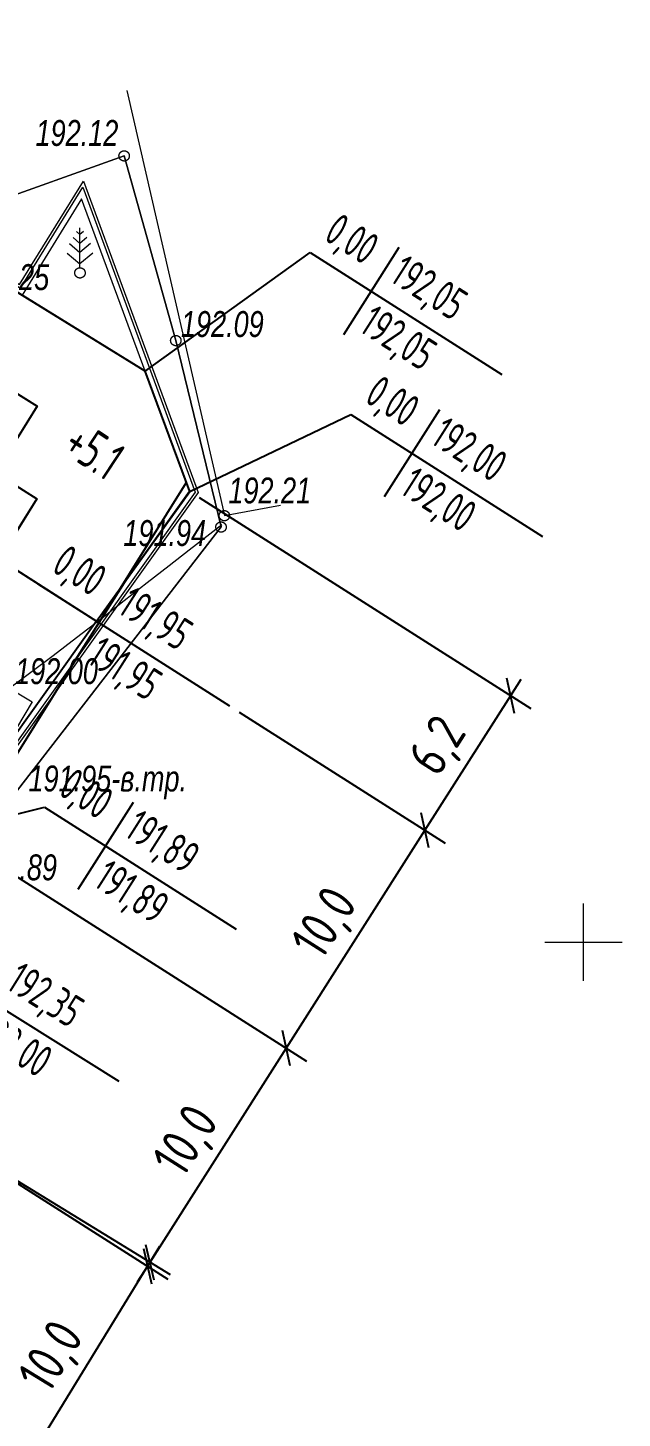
# Model space of a CAD drawing. Header units: millimetres. Extents: x -38151500 to -28914887, y -20564105 to -20349562.
# Drawn here: x -35164744 to -35141734, y -20529666 to -20475837 of the extents above; entities that cross this region are included whole.
import ezdxf
from ezdxf.xclip import XClip

# ---------------------------------------------------------------- set-up
doc = ezdxf.new("R2010")
doc.units = ezdxf.units.MM
doc.header["$MEASUREMENT"] = 0
doc.header["$XCLIPFRAME"] = 0
for name, color, linetype, lineweight in [('Новый_0-Тонкая_Ном._пера__7', 7, 'Continuous', 25), ('Новый_0_Ном._пера__7', 7, 'Continuous', 25), ('Новый_Defpoints_Ном._пера__7', 7, 'Continuous', 25), ('Новый_ГП-4 - План земляных масс_Ном._пера__250', 7, 'Continuous', 20), ('Новый_ГП_Ограждение_Ном._пера__152', 152, 'Continuous', 18), ('Новый_ГП_Сетка_земля_Ном._пера__7', 7, 'Continuous', 25), ('Новый_ГТ4-Карт. отметки_Ном._пера__1', 1, 'Continuous', 40), ('Новый_ГТ4-Карт. отметки_Ном._пера__5', 5, 'Continuous', 13), ('Новый_ГТ4-Карт. отметки_Ном._пера__7', 7, 'Continuous', 25), ('Новый_РАЗМЕРЫ_Ном._пера__7', 7, 'Continuous', 25), ('Чертеж_2_Новофедоровское_снт 28_07$0$tp_отметки_новые_Ном._пера__253', 252, 'Continuous', 18), ('Чертеж_2_Новый_ГП_Топография_Ном._пера__253', 252, 'Continuous', 18), ('Чертеж_2_Новый_Новофедоровское_снт 28_07$0$SETKA_Ном._пера__7', 7, 'Continuous', 18), ('Чертеж_2_Новый_Новофедоровское_снт 28_07$0$tp_Здания_Ном._пера__253', 252, 'Continuous', 18), ('Чертеж_2_Новый_Новофедоровское_снт 28_07$0$tp_Ограждения ДЕР_Ном._пера__253', 252, 'Continuous', 18), ('Чертеж_2_Новый_Новофедоровское_снт 28_07$0$tp_Ограждения мет_Ном._пера__253', 252, 'Continuous', 18), ('Чертеж_2_Новый_Новофедоровское_снт 28_07$0$tp_отметки_новые_Ном._пера__7', 7, 'Continuous', 18), ('Чертеж_2_Новый_Новофедоровское_снт 28_07$0$tp_растительность_Ном._пера__7', 7, 'Continuous', 18), ('Чертеж_2_Новый_Новофедоровское_снт 28_07$0$tp_рельеф_Ном._пера__253', 252, 'Continuous', 18)]:
    doc.layers.add(name, color=color, linetype=linetype, lineweight=lineweight)
doc.layers.add('Новый_РАЗМЕРЫ', color=7, linetype='Continuous')
doc.styles.add('РЎР“Р•РќР•Р\xa0РР\xa0_РЎРўРР›Р¬_1', font='arial.ttf', dxfattribs={"width": 0.75})
doc.styles.add('РЎР“Р•РќР•Р\xa0РР\xa0_РЎРўРР›Р¬_6', font='', dxfattribs={"width": 0.8})
doc.styles.add('РЎР“Р•РќР•Р\xa0РР\xa0_РЎРўРР›Р¬_7', font='')
doc.styles.get('РЎР“Р•РќР•Р\xa0РР\xa0_РЎРўРР›Р¬_6').set_extended_font_data('GOST_type_A')
doc.styles.get('РЎР“Р•РќР•Р\xa0РР\xa0_РЎРўРР›Р¬_7').set_extended_font_data('GOST_type_A')
doc.linetypes.add('Новофедоровское_снт 28_07$0$l474_2o', pattern='A,0,[3,РіРµРЅРїРїР»Р°РЅ 2025_06_18 dima РІР°СЂРёР°РЅС‚ 21.Shx,S=31.746032,R=0,X=0,Y=0],-5000,0', length=5000)
doc.linetypes.add('Новофедоровское_снт 28_07$0$З ДЕРЕВ', pattern='A,0,[2,РіРµРЅРїРїР»Р°РЅ 2025_06_18 dima РІР°СЂРёР°РЅС‚ 21.Shx,S=19.84127,R=0,X=0,Y=0.2],-2500,0', length=2500)
doc.linetypes.add('Новофедоровское_снт 28_07$0$МЕЖА', pattern='A,0,[5,РіРµРЅРїРїР»Р°РЅ 2025_06_18 dima РІР°СЂРёР°РЅС‚ 21.Shx,S=46.746032,R=0,X=0,Y=6.93889e-18],-6500,0', length=6500)
doc.dimstyles.new('СГЕНЕРИР_СТИЛЬ__1', dxfattribs={"dimtxt": 1500, "dimasz": 940.452019, "dimexe": 0.18, "dimexo": 437.5, "dimgap": 0, "dimtad": 1, "dimdec": 1, "dimlfac": 0.001, "dimzin": 0, "dimdsep": 46, "dimtxsty": 'РЎР“Р•РќР•Р\xa0РР\xa0_РЎРўРР›Р¬_7', "dimblk": 'ARROWHEAD_6', "dimblk1": 'ARROWHEAD_6', "dimblk2": 'ARROWHEAD_6', "dimcen": 0.09, "dimclrd": 7, "dimclre": 7, "dimclrt": 7, "dimadec": 1, "dimazin": 0, "dimtfac": 1, "dimtdec": 4, "dimtmove": 0, "dimatfit": 3, "dimfxl": 0, "dimtolj": 1, "dimtzin": 0, "dimarcsym": 0})

# ---------------------------------------------------------------- blocks, each defined once
blk = doc.blocks.new('Чертеж_3_2', base_point=(2451089, -7296))
at = {"layer": 'Чертеж_2_Новый_ГП_Топография_Ном._пера__253', "color": 252, "linetype": 'Новофедоровское_снт 28_07$0$МЕЖА', "lineweight": 18, "flags": 128}
for points in [[(-35215434, -20524360), (-35215394, -20524296), (-35204907, -20507196), (-35178737, -20524004), (-35167176, -20507967), (-35157260, -20495163), (-35159014, -20487946), (-35161019, -20480799), (-35166512, -20482761), (-35169367, -20481924), (-35183638, -20473145), (-35173689, -20456936), (-35181298, -20452238), (-35222329, -20519982)], [(-35184464, -20473796), (-35165064, -20485776), (-35162594, -20481776), (-35158154, -20493826), (-35167884, -20507436), (-35167024, -20507996), (-35178384, -20523486), (-35178714, -20524026), (-35178984, -20523856), (-35203464, -20508276), (-35192784, -20491166), (-35194494, -20490046)]]:
    blk.add_lwpolyline(points, close=True, dxfattribs=at)
at = {"layer": 'Чертеж_2_Новый_Новофедоровское_снт 28_07$0$SETKA_Ном._пера__7', "color": 7, "linetype": 'Continuous', "lineweight": 18, "flags": 128}
for points in [[(-35143234, -20512736), (-35143234, -20509736)], [(-35144734, -20511236), (-35141734, -20511236)]]:
    blk.add_lwpolyline(points, dxfattribs=at)
at = {"layer": 'Чертеж_2_Новый_Новофедоровское_снт 28_07$0$tp_Здания_Ном._пера__253', "color": 252, "linetype": 'Continuous', "lineweight": 18, "flags": 128}
blk.add_lwpolyline([(-35165183, -20502952), (-35166026, -20502442), (-35165413, -20501428), (-35164570, -20501938)], close=True, dxfattribs=at)
at = {"layer": 'Чертеж_2_Новый_Новофедоровское_снт 28_07$0$tp_Ограждения ДЕР_Ном._пера__253', "color": 252, "linetype": 'Новофедоровское_снт 28_07$0$З ДЕРЕВ', "lineweight": 18, "flags": 128}
blk.add_lwpolyline([(-35166512, -20482761), (-35161019, -20480799), (-35159013, -20487948), (-35157260, -20495163), (-35167176, -20507967), (-35176934, -20521186), (-35177181, -20521528)], dxfattribs=at)
at = {"layer": 'Чертеж_2_Новый_Новофедоровское_снт 28_07$0$tp_Ограждения мет_Ном._пера__253', "color": 252, "linetype": 'Новофедоровское_снт 28_07$0$l474_2o', "lineweight": 18, "flags": 128}
blk.add_lwpolyline([(-35160907, -20478259), (-35157130, -20494723), (-35154959, -20494321)], dxfattribs=at)
at = {"layer": 'Чертеж_2_Новый_Новофедоровское_снт 28_07$0$tp_отметки_новые_Ном._пера__7', "color": 7, "linetype": 'Continuous', "lineweight": 18}
for centre in [(-35161014, -20480796), (-35162724, -20485326), (-35159014, -20487946), (-35157134, -20494726), (-35157264, -20495166)]:
    blk.add_circle(centre, 200, dxfattribs=at)
at = {"layer": 'Чертеж_2_Новый_Новофедоровское_снт 28_07$0$tp_растительность_Ном._пера__7', "color": 7, "linetype": 'Continuous', "lineweight": 18}
for p, q in [((-35162859, -20483725), (-35162724, -20483838)), ((-35162724, -20485126), (-35162724, -20483576)), ((-35162588, -20483725), (-35162724, -20483838)), ((-35163136, -20484191), (-35162724, -20484537)), ((-35162989, -20483961), (-35162724, -20484183)), ((-35162458, -20483961), (-35162724, -20484183)), ((-35162312, -20484191), (-35162724, -20484537)), ((-35163224, -20484561), (-35162724, -20484981)), ((-35162224, -20484561), (-35162724, -20484981))]:
    blk.add_line(p, q, dxfattribs=at)
blk.add_circle((-35162724, -20485326), 200, dxfattribs=at)
at = {"layer": 'Чертеж_2_Новый_Новофедоровское_снт 28_07$0$tp_рельеф_Ном._пера__253', "color": 252, "linetype": 'Continuous', "lineweight": 18, "flags": 128}
blk.add_lwpolyline([(-35165434, -20501386), (-35164629, -20500788), (-35163763, -20500133), (-35162857, -20499440), (-35161933, -20498728), (-35161013, -20498014), (-35160119, -20497317), (-35159272, -20496655), (-35158495, -20496047), (-35157808, -20495512), (-35157235, -20495068)], dxfattribs=at)
at = {"layer": 'Чертеж_2_Новофедоровское_снт 28_07$0$tp_отметки_новые_Ном._пера__253', "color": 252, "linetype": 'Continuous', "lineweight": 18, "char_height": 1000, "attachment_point": 7, "style": 'РЎР“Р•РќР•Р\xa0РР\xa0_РЎРўРР›Р¬_1'}
for s, insert in [('\\A1;{\\pql;\\fArial|b0|i1|c204|p0;\\W0.750000;192.12}', (-35164444, -20480423)), ('\\A1;{\\pql;\\fArial|b0|i1|c204|p0;\\W0.750000;192.25}', (-35167121, -20486003)), ('\\A1;{\\pql;\\fArial|b0|i1|c204|p0;\\W0.750000;192.09}', (-35158815, -20487820)), ('\\A1;{\\pql;\\fArial|b0|i1|c204|p0;\\W0.750000;192.21}', (-35156978, -20494264)), ('\\A1;{\\pql;\\fArial|b0|i1|c204|p0;\\W0.750000;191.94}', (-35161046, -20495912)), ('\\A1;{\\pql;\\fArial|b0|i1|c204|p0;\\W0.750000;192.00}', (-35165235, -20501260)), ('\\A1;{\\pql;\\fArial|b0|i1|c204|p0;\\W0.750000;191.95-в.тр.}', (-35164718, -20505703)), ('\\A1;{\\pql;\\fArial|b0|i1|c204|p0;\\W0.750000;191.89}', (-35166818, -20508855))]:
    blk.add_mtext(s, dxfattribs=dict(at, insert=insert))
blk = doc.blocks.new('*D13', base_point=(-35611288, -20494612))
at = {"layer": 'Новый_РАЗМЕРЫ_Ном._пера__7', "color": 7, "linetype": 'Continuous', "lineweight": 25}
for p, q in [((-35159226, -20524121), (-35168209, -20518614)), ((-35159854, -20524316), (-35160181, -20522955)), ((-35160018, -20523636), (-35159630, -20523003)), ((-35165236, -20532148), (-35160018, -20523636)), ((-35164445, -20532633), (-35173427, -20527126)), ((-35165399, -20531467), (-35165072, -20532828)), ((-35165624, -20532781), (-35165236, -20532148))]:
    blk.add_line(p, q, dxfattribs=at)
at = {"layer": 'Новый_РАЗМЕРЫ_Ном._пера__7', "color": 7, "lineweight": 25, "insert": (-35163634, -20528961), "char_height": 1500, "attachment_point": 7, "rotation": 58.4898, "style": 'РЎР“Р•РќР•Р\xa0РР\xa0_РЎРўРР›Р¬_7'}
blk.add_mtext('\\A1;{\\pql;\\fGOST_type_A|b0|i0|c0|p0;\\W1.000000;10,0}', dxfattribs=at)
blk = doc.blocks.new('ARROWHEAD_6')
at = {"color": 0, "linetype": 'Continuous', "lineweight": 0}
for p, q in [((0, 0), (-1, 0)), ((-0.5, -0.5), (0.5, 0.5))]:
    blk.add_line(p, q, dxfattribs=at)
blk = doc.blocks.new('*D15', base_point=(-35611288, -20494612))
at = {"layer": 'Новый_РАЗМЕРЫ_Ном._пера__7', "color": 7, "linetype": 'Continuous', "lineweight": 25}
for p, q in [((-35158108, -20494024), (-35145270, -20502194)), ((-35145901, -20502379), (-35146205, -20501013)), ((-35145655, -20501070), (-35146053, -20501696)), ((-35146053, -20501696), (-35149369, -20506906)), ((-35149217, -20507589), (-35149521, -20506223))]:
    blk.add_line(p, q, dxfattribs=at)
at = {"layer": 'Новый_РАЗМЕРЫ_Ном._пера__7', "color": 7, "lineweight": 25, "insert": (-35148565, -20505084), "char_height": 1500, "attachment_point": 7, "rotation": 57.5258, "style": 'РЎР“Р•РќР•Р\xa0РР\xa0_РЎРўРР›Р¬_7'}
blk.add_mtext('\\A1;{\\pql;\\fGOST_type_A|b0|i0|c0|p0;\\W1.000000;6,2}', dxfattribs=at)
blk = doc.blocks.new('*D16', base_point=(-35611288, -20494612))
at = {"layer": 'Новый_РАЗМЕРЫ_Ном._пера__7', "color": 7, "linetype": 'Continuous', "lineweight": 25}
for p, q in [((-35146053, -20501696), (-35149369, -20506906)), ((-35156562, -20502328), (-35148586, -20507404)), ((-35149217, -20507589), (-35149521, -20506223)), ((-35149369, -20506906), (-35154738, -20515342)), ((-35166945, -20507574), (-35153955, -20515841)), ((-35154587, -20516026), (-35154890, -20514659))]:
    blk.add_line(p, q, dxfattribs=at)
at = {"layer": 'Новый_РАЗМЕРЫ_Ном._пера__7', "color": 7, "lineweight": 25, "insert": (-35153079, -20512177), "char_height": 1500, "attachment_point": 7, "rotation": 57.5258, "style": 'РЎР“Р•РќР•Р\xa0РР\xa0_РЎРўРР›Р¬_7'}
blk.add_mtext('\\A1;{\\pql;\\fGOST_type_A|b0|i0|c0|p0;\\W1.000000;10,0}', dxfattribs=at)
blk = doc.blocks.new('*D17', base_point=(-35611288, -20494612))
at = {"layer": 'Новый_РАЗМЕРЫ_Ном._пера__7', "color": 7, "linetype": 'Continuous', "lineweight": 25}
for p, q in [((-35154587, -20516026), (-35154890, -20514659)), ((-35154738, -20515342), (-35160108, -20523779)), ((-35168213, -20518620), (-35159325, -20524277)), ((-35160259, -20523095), (-35159956, -20524462)), ((-35160108, -20523779), (-35160506, -20524405))]:
    blk.add_line(p, q, dxfattribs=at)
at = {"layer": 'Новый_РАЗМЕРЫ_Ном._пера__7', "color": 7, "lineweight": 25, "insert": (-35158448, -20520613), "char_height": 1500, "attachment_point": 7, "rotation": 57.5258, "style": 'РЎР“Р•РќР•Р\xa0РР\xa0_РЎРўРР›Р¬_7'}
blk.add_mtext('\\A1;{\\pql;\\fGOST_type_A|b0|i0|c0|p0;\\W1.000000;10,0}', dxfattribs=at)

msp = doc.modelspace()

# ---------------------------------------------------------------- linework, layer by layer
at = {"layer": 'Новый_0-Тонкая_Ном._пера__7', "color": 7, "linetype": 'Continuous', "lineweight": 25}
for p, q in [((-35160204.64, -20489127.65), (-35182634.31, -20475283.37)), ((-35161993.35, -20498871.62), (-35165853.76, -20496414.72))]:
    msp.add_line(p, q, dxfattribs=at)
msp.add_lwpolyline([(-35171543.44, -20505522.66), (-35171585.79, -20505495.89), (-35172539.58, -20507022.26), (-35176457.65, -20504574.15), (-35175794.99, -20503514.3), (-35179085.82, -20501458.21), (-35179854.4, -20502688.26), (-35185909.25, -20498904.77), (-35185140.86, -20497674.6), (-35189761.53, -20494766.41), (-35188737.86, -20493127.55), (-35188780.11, -20493100.81), (-35180751.5, -20480253.43), (-35164384.66, -20490480.57), (-35166000.47, -20493066.42), (-35164390.97, -20494073.1)], close=True, dxfattribs=at)
at = {"layer": 'Новый_0_Ном._пера__7', "color": 7, "linetype": 'Continuous', "lineweight": 25}
for points in [[(-35160204.64, -20489127.65), (-35153819.09, -20484529.72)], [(-35158476.94, -20493788.97), (-35152243.87, -20490802.52)], [(-35167911.46, -20506958.61), (-35164102.44, -20506005.29)]]:
    msp.add_lwpolyline(points, dxfattribs=at)
at = {"layer": 'Новый_Defpoints_Ном._пера__7', "color": 7, "linetype": 'Continuous', "lineweight": 25}
for points in [[(-35160204.64, -20489127.65), (-35165614.97, -20485788.23), (-35167376.83, -20488610.85), (-35164384.66, -20490480.57), (-35166000.04, -20493065.73), (-35164389.98, -20494071.52), (-35165853.76, -20496414.72), (-35162087.23, -20498811.88), (-35158476.94, -20493788.97)], [(-35171151.84, -20504896.31), (-35165853.76, -20496414.72), (-35162087.23, -20498811.88), (-35167911.46, -20506958.61)]]:
    msp.add_lwpolyline(points, close=True, dxfattribs=at)
at = {"layer": 'Новый_ГП_Ограждение_Ном._пера__152', "color": 152, "linetype": 'Continuous', "lineweight": 18}
msp.add_lwpolyline([(-35202261.47, -20506916.11), (-35203051.87, -20508182.38), (-35178811.31, -20523609.99), (-35178633.22, -20523318.57), (-35167453.3, -20508074.13), (-35168310.1, -20507516.22), (-35158490.23, -20493780.51), (-35162662.3, -20482457.67), (-35164966.19, -20486188.68), (-35184366.14, -20474208.71), (-35186700.34, -20477990.43), (-35186869.54, -20477883.78), (-35184431.26, -20473933.43), (-35165031.28, -20485913.42), (-35162616.65, -20482003.09), (-35158265.96, -20493810.7), (-35168025.92, -20507462.6), (-35167166.99, -20508021.91), (-35178466.96, -20523430.06), (-35178746.86, -20523888.08), (-35203326.51, -20508244.66), (-35202431.08, -20506810.13), (-35202261.6, -20506916.03)], dxfattribs=at)
at = {"layer": 'Новый_ГП_Сетка_земля_Ном._пера__7', "color": 7, "linetype": 'Continuous', "lineweight": 25}
msp.add_line((-35197716.2, -20556101.76), (-35158610.97, -20493452.84), dxfattribs=at)
at = {"layer": 'Новый_ГТ4-Карт. отметки_Ном._пера__7', "color": 7, "linetype": 'Continuous', "lineweight": 25, "flags": 128}
for points in [[(-35150378.15, -20484348.96), (-35152525.83, -20487723.5)], [(-35153819.09, -20484529.72), (-35146390.19, -20489257.75)], [(-35152243.87, -20490802.52), (-35144814.98, -20495530.55)], [(-35148802.94, -20490621.76), (-35150950.62, -20493996.29)], [(-35164360.45, -20497365.12), (-35156931.55, -20502093.15)], [(-35160919.51, -20497184.36), (-35163067.19, -20500558.89)], [(-35160661.51, -20505824.53), (-35162809.19, -20509199.06)], [(-35164102.44, -20506005.29), (-35156673.55, -20510733.32)], [(-35168687.17, -20511946.12), (-35161219.27, -20516612.29)]]:
    msp.add_lwpolyline(points, dxfattribs=at)

# ---------------------------------------------------------------- block references
at = {"color": 252, "linetype": 'Continuous', "lineweight": 40}
ref = msp.add_blockref('Чертеж_3_2', (2451089, -7295.8), dxfattribs=at)
XClip(ref).set_block_clipping_path([(-35249940.5999063328, -20426134.180716671), (-35249940.5999063328, -20517391.6082299612), (-35227427.1859642267, -20517391.6082299612), (-35222034.0482798964, -20528511.4797440507), (-35136668.1846501827, -20528511.4797440507), (-35136668.1846501827, -20426017.5390227698)])

# ---------------------------------------------------------------- texts
at = {"layer": 'Новый_ГП-4 - План земляных масс_Ном._пера__250', "color": 7, "linetype": 'Continuous', "lineweight": 20, "insert": (-35162170.91, -20492194.73), "char_height": 1500, "attachment_point": 5, "rotation": 326.555728, "style": 'РЎР“Р•РќР•Р\xa0РР\xa0_РЎРўРР›Р¬_6'}
msp.add_mtext('\\A1;{\\pqc;\\fGOST_type_A|b0|i0|c0|p0;\\W0.800000;+5.1}', dxfattribs=at)
at = {"layer": 'Новый_ГТ4-Карт. отметки_Ном._пера__1', "color": 1, "linetype": 'Continuous', "lineweight": 40, "char_height": 1250, "attachment_point": 7, "style": 'РЎР“Р•РќР•Р\xa0РР\xa0_РЎРўРР›Р¬_6'}
for s, insert, rotation in [('\\A1;{\\pql;\\fGOST_type_A|b0|i0|c0|p0;\\W0.800000;192,05}', (-35150939.38, -20485868.27), 327.525779), ('\\A1;{\\pql;\\fGOST_type_A|b0|i0|c0|p0;\\W0.800000;192,00}', (-35149364.17, -20492141.07), 327.525779), ('\\A1;{\\pql;\\fGOST_type_A|b0|i0|c0|p0;\\W0.800000;191,95}', (-35161480.74, -20498703.67), 327.525779), ('\\A1;{\\pql;\\fGOST_type_A|b0|i0|c0|p0;\\W0.800000;191,89}', (-35161222.73, -20507343.84), 327.525779), ('\\A1;{\\pql;\\fGOST_type_A|b0|i0|c0|p0;\\W0.800000;192,35}', (-35165796.44, -20513260.71), 328.00156)]:
    msp.add_mtext(s, dxfattribs=dict(at, insert=insert, rotation=rotation))
at = {"layer": 'Новый_ГТ4-Карт. отметки_Ном._пера__5', "color": 5, "linetype": 'Continuous', "lineweight": 13, "char_height": 1250, "attachment_point": 7, "rotation": 327.525779, "style": 'РЎР“Р•РќР•Р\xa0РР\xa0_РЎРўРР›Р¬_6'}
for insert in [(-35153494.41, -20484260.28), (-35151919.2, -20490533.08), (-35164035.77, -20497095.68), (-35163777.77, -20505735.85)]:
    msp.add_mtext('\\A1;{\\pql;\\fGOST_type_A|b0|i0|c0|p0;\\W0.800000;0,00}', dxfattribs=dict(at, insert=insert))
at = {"layer": 'Новый_ГТ4-Карт. отметки_Ном._пера__7', "color": 7, "linetype": 'Continuous', "lineweight": 25, "char_height": 1250, "attachment_point": 7, "style": 'РЎР“Р•РќР•Р\xa0РР\xa0_РЎРўРР›Р¬_6'}
for s, insert, rotation in [('\\A1;{\\pql;\\fGOST_type_A|b0|i0|c0|p0;\\W0.800000;192,05}', (-35152128.23, -20487807.21), 327.525779), ('\\A1;{\\pql;\\fGOST_type_A|b0|i0|c0|p0;\\W0.800000;192,00}', (-35150553.01, -20494080), 327.525779), ('\\A1;{\\pql;\\fGOST_type_A|b0|i0|c0|p0;\\W0.800000;191,95}', (-35162669.59, -20500642.6), 327.525779), ('\\A1;{\\pql;\\fGOST_type_A|b0|i0|c0|p0;\\W0.800000;191,89}', (-35162411.58, -20509282.78), 327.525779), ('\\A1;{\\pql;\\fGOST_type_A|b0|i0|c0|p0;\\W0.800000;192,00}', (-35166969.15, -20515209.45), 328.00156)]:
    msp.add_mtext(s, dxfattribs=dict(at, insert=insert, rotation=rotation))

# ---------------------------------------------------------------- dimensions: what is measured, and where the dimension line sits
at = {"layer": 'Новый_РАЗМЕРЫ', "color": 7, "linetype": 'Continuous', "lineweight": 25}
for base, p1, p2, angle, picture, middle, turn in [((-35149369.21, -20506906.11), (-35158476.94, -20493788.97), (-35156931.55, -20502093.15), 237.525779, '*D15', (-35148322.01, -20503305.1), 57.525779), ((-35154738.41, -20515342.44), (-35156931.55, -20502093.15), (-35167313.6, -20507339.11), 237.525779, '*D16', (-35152615.54, -20510051.3), 57.525779), ((-35160107.61, -20523778.77), (-35167313.6, -20507339.11), (-35168581.82, -20518385.47), 237.525779, '*D17', (-35157984.74, -20518487.63), 57.525779), ((-35160017.59, -20523635.73), (-35173799.97, -20526897.32), (-35168581.82, -20518385.47), 58.489779, '*D13', (-35163337.65, -20527042.41), 58.489779)]:
    dim = msp.add_linear_dim(base=base, p1=p1, p2=p2, angle=angle, dimstyle='СГЕНЕРИР_СТИЛЬ__1', dxfattribs=at)
    dim.commit()
    dim.dimension.update_dxf_attribs({"geometry": picture, "text_midpoint": middle, "dimtype": 160, "text_rotation": turn})

doc.saveas('drawing.dxf')
